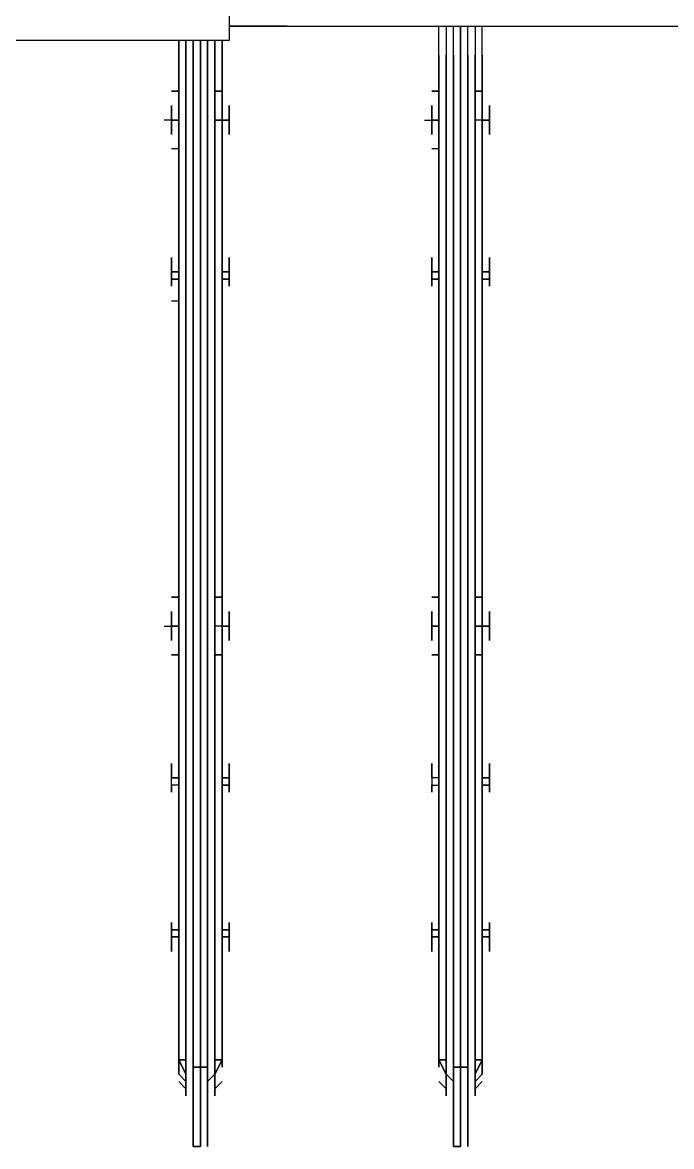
# Model space of a CAD drawing. Header units: metres. Extents: x 529066 to 529519, y 2674144 to 2674419.
# Drawn here: x 529300.723 to 529300.8473, y 2674302.4388 to 2674302.6539 of the extents above; entities that cross this region are included whole.
import ezdxf

# ---------------------------------------------------------------- set-up
doc = ezdxf.new("R2010")
doc.units = ezdxf.units.M
doc.layers.add('IDT', color=7, linetype='Continuous')

# ---------------------------------------------------------------- blocks, each defined once
blk = doc.blocks.new('IDT')
at = {"layer": 'IDT', "color": 0, "lineweight": 25}
for p, q in [((14.295, 10.30483), (14.295, 10.32005)), ((14.295, 10.32005), (14.295, 10.30483)), ((14.29777, 10.32005), (14.29639, 10.32005)), ((14.29639, 10.32005), (14.29639, 10.30483)), ((14.29639, 10.30483), (14.29639, 10.32005)), ((14.29639, 10.32005), (14.29777, 10.32005)), ((14.29777, 10.32005), (14.29639, 10.32005)), ((14.29639, 10.32005), (14.29777, 10.32005)), ((14.29639, 10.30483), (14.29639, 10.32005)), ((14.29639, 10.32005), (14.29639, 10.30483)), ((14.29777, 10.30483), (14.29777, 10.32005)), ((14.29777, 10.32005), (14.29777, 10.30483)), ((14.3448, 10.30483), (14.3448, 10.32005)), ((14.3448, 10.32005), (14.3448, 10.30483)), ((14.34618, 10.30483), (14.34618, 10.32005)), ((14.34618, 10.32005), (14.34618, 10.30483)), ((14.34756, 10.32005), (14.34618, 10.32005)), ((14.34618, 10.32005), (14.34756, 10.32005)), ((14.34756, 10.32005), (14.34618, 10.32005)), ((14.34618, 10.32005), (14.34756, 10.32005)), ((14.34618, 10.30483), (14.34618, 10.32005)), ((14.34618, 10.32005), (14.34618, 10.30483)), ((14.34756, 10.32005), (14.34756, 10.30483)), ((14.34756, 10.30483), (14.34756, 10.32005)), ((14.29362, 10.30898), (14.29224, 10.3076)), ((14.29224, 10.3076), (14.29362, 10.30898)), ((14.29362, 10.30622), (14.29362, 10.31037)), ((14.29362, 10.31037), (14.29362, 10.30898)), ((14.29362, 10.30898), (14.29362, 10.31037)), ((14.29362, 10.31037), (14.29362, 10.30622)), ((14.29915, 10.30622), (14.29915, 10.31037)), ((14.29915, 10.31037), (14.29915, 10.30898)), ((14.29915, 10.30898), (14.29915, 10.31037)), ((14.29915, 10.31037), (14.29915, 10.30622)), ((14.29915, 10.30898), (14.30054, 10.3076)), ((14.30054, 10.3076), (14.29915, 10.30898)), ((14.34341, 10.30898), (14.34203, 10.3076)), ((14.34203, 10.3076), (14.34341, 10.30898)), ((14.34341, 10.30622), (14.34341, 10.31037)), ((14.34341, 10.31037), (14.34341, 10.30898)), ((14.34341, 10.30898), (14.34341, 10.31037)), ((14.34341, 10.31037), (14.34341, 10.30622)), ((14.34895, 10.30622), (14.34895, 10.31037)), ((14.34895, 10.31037), (14.34895, 10.30898)), ((14.34895, 10.30898), (14.34895, 10.31037)), ((14.34895, 10.31037), (14.34895, 10.30622)), ((14.34895, 10.30898), (14.35033, 10.3076)), ((14.35033, 10.3076), (14.34895, 10.30898)), ((14.29362, 10.3076), (14.29224, 10.30622)), ((14.29224, 10.30622), (14.29362, 10.3076)), ((14.29362, 10.30345), (14.29362, 10.3076)), ((14.29362, 10.3076), (14.29362, 10.30345)), ((14.29777, 10.3076), (14.29915, 10.30622)), ((14.29915, 10.30622), (14.29777, 10.3076)), ((14.29915, 10.30345), (14.29915, 10.3076)), ((14.29915, 10.3076), (14.29915, 10.30345)), ((14.34341, 10.30345), (14.34341, 10.3076)), ((14.34341, 10.3076), (14.34341, 10.30345)), ((14.34341, 10.30622), (14.3448, 10.3076)), ((14.3448, 10.3076), (14.34341, 10.30622)), ((14.34895, 10.30345), (14.34895, 10.3076)), ((14.34895, 10.3076), (14.35033, 10.30622)), ((14.35033, 10.30622), (14.34895, 10.3076)), ((14.34895, 10.3076), (14.34895, 10.30345)), ((14.29224, 10.30622), (14.29224, 10.30483)), ((14.29224, 10.30483), (14.29224, 10.30622)), ((14.29224, 10.30345), (14.29362, 10.30622)), ((14.29362, 10.30622), (14.29224, 10.30345)), ((14.29224, 10.30207), (14.29224, 10.30483)), ((14.29224, 10.30483), (14.29224, 10.30207)), ((14.29639, 10.30483), (14.295, 10.30483)), ((14.295, 10.30483), (14.295, 10.10566)), ((14.295, 10.11119), (14.295, 10.30483)), ((14.295, 10.30483), (14.29639, 10.30483)), ((14.29777, 10.30483), (14.29639, 10.30483)), ((14.29639, 10.30483), (14.29777, 10.30483)), ((14.29777, 10.30483), (14.29639, 10.30483)), ((14.29639, 10.30483), (14.29777, 10.30483)), ((14.29639, 10.11119), (14.29639, 10.30483)), ((14.29639, 10.30483), (14.29639, 10.11119)), ((14.29639, 10.10566), (14.29639, 10.30483)), ((14.29639, 10.30483), (14.29639, 10.10566)), ((14.29777, 10.11119), (14.29777, 10.30483)), ((14.29777, 10.30483), (14.29777, 10.10566)), ((14.30054, 10.30345), (14.29915, 10.30622)), ((14.29915, 10.30622), (14.30054, 10.30345)), ((14.29915, 10.30622), (14.29915, 10.30483)), ((14.29915, 10.30483), (14.29915, 10.30622)), ((14.30054, 10.30207), (14.30054, 10.30483)), ((14.30054, 10.30483), (14.30054, 10.30207)), ((14.34203, 10.30345), (14.34341, 10.30622)), ((14.34341, 10.30622), (14.34203, 10.30345)), ((14.34203, 10.30483), (14.34203, 10.30207)), ((14.34203, 10.30207), (14.34203, 10.30483)), ((14.34341, 10.30483), (14.34341, 10.30622)), ((14.34341, 10.30622), (14.34341, 10.30483)), ((14.34618, 10.30483), (14.3448, 10.30483)), ((14.3448, 10.30483), (14.34618, 10.30483)), ((14.3448, 10.30483), (14.3448, 10.10843)), ((14.3448, 10.10843), (14.3448, 10.30483)), ((14.34756, 10.30483), (14.34618, 10.30483)), ((14.34618, 10.30483), (14.34756, 10.30483)), ((14.34618, 10.30483), (14.34756, 10.30483)), ((14.34756, 10.30483), (14.34618, 10.30483)), ((14.34618, 10.10843), (14.34618, 10.30483)), ((14.34618, 10.30483), (14.34618, 10.10843)), ((14.34618, 10.10843), (14.34618, 10.30483)), ((14.34618, 10.30483), (14.34618, 10.10843)), ((14.34756, 10.30483), (14.34756, 10.10843)), ((14.34756, 10.10843), (14.34756, 10.30483)), ((14.35033, 10.30345), (14.34895, 10.30622)), ((14.34895, 10.30622), (14.35033, 10.30345)), ((14.35033, 10.30622), (14.35033, 10.30483)), ((14.35033, 10.30483), (14.35033, 10.30622)), ((14.35033, 10.30483), (14.35033, 10.30207)), ((14.35033, 10.30207), (14.35033, 10.30483)), ((14.29362, 10.30345), (14.29224, 10.30345)), ((14.29224, 10.30345), (14.29362, 10.30345)), ((14.29362, 10.10566), (14.29362, 10.30345)), ((14.29362, 10.30345), (14.29362, 10.11119)), ((14.29915, 10.10566), (14.29915, 10.30345)), ((14.29915, 10.30345), (14.30054, 10.30345)), ((14.30054, 10.30345), (14.29915, 10.30345)), ((14.29915, 10.30345), (14.29915, 10.11119)), ((14.34203, 10.30345), (14.34341, 10.30345)), ((14.34341, 10.30345), (14.34203, 10.30345)), ((14.34341, 10.30345), (14.34341, 10.10843)), ((14.34341, 10.10843), (14.34341, 10.30345)), ((14.34895, 10.30345), (14.35033, 10.30345)), ((14.35033, 10.30345), (14.34895, 10.30345)), ((14.34895, 10.10843), (14.34895, 10.30345)), ((14.34895, 10.30345), (14.34895, 10.10843)), ((14.29224, 10.11119), (14.29224, 10.30207)), ((14.29224, 10.30207), (14.29224, 10.10566)), ((14.30054, 10.11119), (14.30054, 10.30207)), ((14.30054, 10.30207), (14.30054, 10.10566)), ((14.34203, 10.30207), (14.34203, 10.10843)), ((14.34203, 10.10843), (14.34203, 10.30207)), ((14.35033, 10.30207), (14.35033, 10.10843)), ((14.35033, 10.10843), (14.35033, 10.30207)), ((14.29224, 10.2827), (14.29224, 10.28409)), ((14.29224, 10.28409), (14.29224, 10.2827)), ((14.29224, 10.27994), (14.29224, 10.28409)), ((14.29224, 10.28409), (14.29224, 10.27994)), ((14.30054, 10.28409), (14.30054, 10.27994)), ((14.30054, 10.27994), (14.30054, 10.28409)), ((14.30054, 10.28409), (14.30054, 10.2827)), ((14.30054, 10.2827), (14.30054, 10.28409)), ((14.34203, 10.2827), (14.34203, 10.28409)), ((14.34203, 10.28409), (14.34203, 10.2827)), ((14.34203, 10.27994), (14.34203, 10.28409)), ((14.34203, 10.28409), (14.34203, 10.27994)), ((14.35033, 10.27855), (14.35033, 10.28409)), ((14.35033, 10.28409), (14.35033, 10.2827)), ((14.35033, 10.2827), (14.35033, 10.28409)), ((14.35033, 10.28409), (14.35033, 10.27855)), ((14.29085, 10.27994), (14.29085, 10.2827)), ((14.29085, 10.2827), (14.29085, 10.27994)), ((14.30192, 10.2827), (14.30192, 10.27994)), ((14.30192, 10.27994), (14.30192, 10.2827)), ((14.34065, 10.2827), (14.34065, 10.27994)), ((14.34065, 10.27994), (14.34065, 10.2827)), ((14.35171, 10.2827), (14.35171, 10.27994)), ((14.35171, 10.27994), (14.35171, 10.2827)), ((14.29085, 10.27994), (14.29224, 10.27994)), ((14.29224, 10.27994), (14.29085, 10.27994)), ((14.29085, 10.27994), (14.29085, 10.27855)), ((14.29085, 10.27855), (14.29085, 10.27994)), ((14.29224, 10.27855), (14.29224, 10.27994)), ((14.29224, 10.27994), (14.29224, 10.27855)), ((14.30054, 10.27994), (14.30054, 10.27855)), ((14.30054, 10.27855), (14.30054, 10.27994)), ((14.30192, 10.27994), (14.30054, 10.27994)), ((14.30054, 10.27994), (14.30192, 10.27994)), ((14.30192, 10.27855), (14.30192, 10.27994)), ((14.30192, 10.27994), (14.30192, 10.27855)), ((14.34203, 10.27994), (14.34065, 10.27994)), ((14.34065, 10.27994), (14.34065, 10.27855)), ((14.34065, 10.27855), (14.34065, 10.27994)), ((14.34065, 10.27994), (14.34203, 10.27994)), ((14.34203, 10.27855), (14.34203, 10.27994)), ((14.34203, 10.27994), (14.34203, 10.27855)), ((14.35033, 10.27994), (14.35171, 10.27994)), ((14.35171, 10.27994), (14.35033, 10.27994)), ((14.35171, 10.27994), (14.35171, 10.27855)), ((14.35171, 10.27855), (14.35171, 10.27994)), ((14.29224, 10.27855), (14.29085, 10.27855)), ((14.29085, 10.27855), (14.29085, 10.27717)), ((14.29085, 10.27717), (14.29085, 10.27855)), ((14.29085, 10.27855), (14.29224, 10.27855)), ((14.29224, 10.27855), (14.29224, 10.2744)), ((14.29224, 10.2744), (14.29224, 10.27855)), ((14.29224, 10.27579), (14.29224, 10.27717)), ((14.29224, 10.27717), (14.29224, 10.27579)), ((14.30054, 10.27855), (14.30192, 10.27855)), ((14.30192, 10.27855), (14.30054, 10.27855)), ((14.30054, 10.27855), (14.30054, 10.2744)), ((14.30054, 10.2744), (14.30054, 10.27855)), ((14.30054, 10.27855), (14.30192, 10.27855)), ((14.30054, 10.27717), (14.30054, 10.27579)), ((14.30054, 10.27579), (14.30054, 10.27717)), ((14.30192, 10.27855), (14.30192, 10.27717)), ((14.30192, 10.27717), (14.30192, 10.27855)), ((14.34203, 10.27855), (14.34065, 10.27855)), ((14.34065, 10.27855), (14.34065, 10.27717)), ((14.34065, 10.27717), (14.34065, 10.27855)), ((14.34065, 10.27855), (14.34203, 10.27855)), ((14.34203, 10.27855), (14.34203, 10.2744)), ((14.34203, 10.2744), (14.34203, 10.27855)), ((14.34203, 10.27579), (14.34203, 10.27717)), ((14.34203, 10.27717), (14.34203, 10.27579)), ((14.35171, 10.27855), (14.35033, 10.27855)), ((14.35033, 10.27855), (14.35033, 10.2744)), ((14.35033, 10.2744), (14.35033, 10.27855)), ((14.35033, 10.27855), (14.35171, 10.27855)), ((14.35171, 10.27855), (14.35033, 10.27855)), ((14.35033, 10.27855), (14.35171, 10.27855)), ((14.35033, 10.27717), (14.35033, 10.27579)), ((14.35033, 10.27579), (14.35033, 10.27717)), ((14.35171, 10.27855), (14.35171, 10.27717)), ((14.35171, 10.27717), (14.35171, 10.27855)), ((14.29224, 10.25089), (14.29224, 10.25504)), ((14.29224, 10.25504), (14.29224, 10.24951)), ((14.30054, 10.25089), (14.30054, 10.25504)), ((14.30054, 10.25504), (14.30054, 10.25089)), ((14.34203, 10.25089), (14.34203, 10.25504)), ((14.34203, 10.25504), (14.34203, 10.24951)), ((14.35033, 10.25504), (14.35033, 10.25089)), ((14.35033, 10.25089), (14.35033, 10.25504)), ((14.29224, 10.25227), (14.29224, 10.25366)), ((14.29224, 10.25366), (14.29224, 10.25227)), ((14.30054, 10.25366), (14.30054, 10.25227)), ((14.30054, 10.25227), (14.30054, 10.25366)), ((14.34203, 10.25227), (14.34203, 10.25366)), ((14.34203, 10.25366), (14.34203, 10.25227)), ((14.35033, 10.25366), (14.35033, 10.25227)), ((14.35033, 10.25227), (14.35033, 10.25366)), ((14.29085, 10.25227), (14.29085, 10.25089)), ((14.29085, 10.25089), (14.29085, 10.25227)), ((14.29224, 10.25089), (14.29085, 10.25089)), ((14.29085, 10.25089), (14.29085, 10.24951)), ((14.29085, 10.24951), (14.29085, 10.25089)), ((14.29085, 10.25089), (14.29224, 10.25089)), ((14.29224, 10.24951), (14.29224, 10.25089)), ((14.30054, 10.25089), (14.30054, 10.24951)), ((14.30192, 10.25089), (14.30054, 10.25089)), ((14.30054, 10.25089), (14.30054, 10.24951)), ((14.30192, 10.25089), (14.30054, 10.25089)), ((14.30192, 10.25089), (14.30192, 10.25227)), ((14.30192, 10.25227), (14.30192, 10.25089)), ((14.30192, 10.24951), (14.30192, 10.25089)), ((14.30192, 10.24951), (14.30192, 10.25089)), ((14.34065, 10.25227), (14.34065, 10.25089)), ((14.34065, 10.25089), (14.34065, 10.25227)), ((14.34065, 10.25089), (14.34203, 10.25089)), ((14.34203, 10.25089), (14.34065, 10.25089)), ((14.34065, 10.25089), (14.34065, 10.24951)), ((14.34065, 10.24951), (14.34065, 10.25089)), ((14.34203, 10.24951), (14.34203, 10.25089)), ((14.35033, 10.25089), (14.35171, 10.25089)), ((14.35033, 10.24951), (14.35033, 10.25089)), ((14.35033, 10.24951), (14.35033, 10.25089)), ((14.35033, 10.25089), (14.35171, 10.25089)), ((14.35171, 10.25227), (14.35171, 10.25089)), ((14.35171, 10.25089), (14.35171, 10.25227)), ((14.35171, 10.25089), (14.35171, 10.24951)), ((14.35171, 10.25089), (14.35171, 10.24951)), ((14.29224, 10.24951), (14.29085, 10.24951)), ((14.29085, 10.24951), (14.29085, 10.24674)), ((14.29085, 10.24674), (14.29085, 10.24951)), ((14.29085, 10.24951), (14.29224, 10.24951)), ((14.29224, 10.24951), (14.29224, 10.24536)), ((14.29224, 10.24536), (14.29224, 10.24951)), ((14.30054, 10.24951), (14.30054, 10.24536)), ((14.30054, 10.24536), (14.30054, 10.24951)), ((14.30054, 10.24951), (14.30192, 10.24951)), ((14.30054, 10.24951), (14.30192, 10.24951)), ((14.30192, 10.24951), (14.30192, 10.24674)), ((14.30192, 10.24674), (14.30192, 10.24951)), ((14.34203, 10.24951), (14.34065, 10.24951)), ((14.34065, 10.24951), (14.34065, 10.24674)), ((14.34065, 10.24674), (14.34065, 10.24951)), ((14.34065, 10.24951), (14.34203, 10.24951)), ((14.34203, 10.24951), (14.34203, 10.24536)), ((14.34203, 10.24536), (14.34203, 10.24951)), ((14.35033, 10.24536), (14.35033, 10.24951)), ((14.35033, 10.24951), (14.35171, 10.24951)), ((14.35171, 10.24951), (14.35033, 10.24951)), ((14.35033, 10.24951), (14.35033, 10.24536)), ((14.35171, 10.24951), (14.35033, 10.24951)), ((14.35171, 10.24951), (14.35171, 10.24674)), ((14.35171, 10.24674), (14.35171, 10.24951)), ((14.29224, 10.24536), (14.29224, 10.24674)), ((14.29224, 10.24674), (14.29224, 10.24536)), ((14.30054, 10.24674), (14.30054, 10.24536)), ((14.30054, 10.24536), (14.30054, 10.24674)), ((14.34203, 10.24536), (14.34203, 10.24674)), ((14.34203, 10.24674), (14.34203, 10.24536)), ((14.35033, 10.24536), (14.35033, 10.24674)), ((14.35033, 10.24674), (14.35033, 10.24536)), ((14.29362, 10.22599), (14.29224, 10.22599)), ((14.29224, 10.22599), (14.29362, 10.22599)), ((14.30192, 10.22599), (14.30054, 10.22599)), ((14.30054, 10.22599), (14.30192, 10.22599)), ((14.34341, 10.22599), (14.34203, 10.22599)), ((14.34203, 10.22599), (14.34341, 10.22599)), ((14.35171, 10.22599), (14.35033, 10.22599)), ((14.35033, 10.22599), (14.35171, 10.22599)), ((14.29085, 10.22046), (14.29085, 10.22323)), ((14.29085, 10.22323), (14.29085, 10.22046)), ((14.29224, 10.22323), (14.29224, 10.22461)), ((14.29224, 10.22461), (14.29224, 10.22323)), ((14.29224, 10.22046), (14.29224, 10.22461)), ((14.29224, 10.22461), (14.29224, 10.22046)), ((14.30054, 10.22046), (14.30054, 10.22461)), ((14.30054, 10.22461), (14.30054, 10.22323)), ((14.30054, 10.22323), (14.30054, 10.22461)), ((14.30054, 10.22461), (14.30054, 10.22046)), ((14.30192, 10.22323), (14.30192, 10.22046)), ((14.30192, 10.22046), (14.30192, 10.22323)), ((14.34065, 10.22323), (14.34065, 10.22046)), ((14.34065, 10.22046), (14.34065, 10.22323)), ((14.34203, 10.22046), (14.34203, 10.22461)), ((14.34203, 10.22461), (14.34203, 10.22323)), ((14.34203, 10.22323), (14.34203, 10.22461)), ((14.34203, 10.22461), (14.34203, 10.22046)), ((14.35033, 10.22461), (14.35033, 10.22323)), ((14.35033, 10.22323), (14.35033, 10.22461)), ((14.35033, 10.22046), (14.35033, 10.22461)), ((14.35033, 10.22461), (14.35033, 10.22046)), ((14.35171, 10.22046), (14.35171, 10.22323)), ((14.35171, 10.22323), (14.35171, 10.22046)), ((14.29085, 10.22046), (14.29224, 10.22046)), ((14.29224, 10.22046), (14.29085, 10.22046)), ((14.29085, 10.22046), (14.29224, 10.22046)), ((14.29224, 10.22046), (14.29085, 10.22046)), ((14.29085, 10.22046), (14.29085, 10.21769)), ((14.29085, 10.21769), (14.29085, 10.22046)), ((14.29085, 10.22046), (14.29224, 10.22046)), ((14.29224, 10.22046), (14.29362, 10.22046)), ((14.29362, 10.22046), (14.29224, 10.22046)), ((14.29224, 10.22046), (14.29224, 10.21631)), ((14.29224, 10.21631), (14.29224, 10.22046)), ((14.30054, 10.22046), (14.30054, 10.21631)), ((14.30054, 10.21631), (14.30054, 10.22046)), ((14.30054, 10.22046), (14.30192, 10.22046)), ((14.30192, 10.22046), (14.30054, 10.22046)), ((14.30054, 10.22046), (14.30192, 10.22046)), ((14.30192, 10.22046), (14.30054, 10.22046)), ((14.30054, 10.22046), (14.30192, 10.22046)), ((14.30192, 10.22046), (14.30054, 10.22046)), ((14.30054, 10.22046), (14.30192, 10.22046)), ((14.30192, 10.22046), (14.30192, 10.21769)), ((14.30192, 10.21769), (14.30192, 10.22046)), ((14.34203, 10.22046), (14.34065, 10.22046)), ((14.34065, 10.22046), (14.34203, 10.22046)), ((14.34203, 10.22046), (14.34065, 10.22046)), ((14.34065, 10.22046), (14.34065, 10.21769)), ((14.34065, 10.21769), (14.34065, 10.22046)), ((14.34065, 10.22046), (14.34203, 10.22046)), ((14.34203, 10.22046), (14.34203, 10.21631)), ((14.34203, 10.21631), (14.34203, 10.22046)), ((14.34203, 10.22046), (14.34341, 10.22046)), ((14.35171, 10.22046), (14.35033, 10.22046)), ((14.35033, 10.22046), (14.35171, 10.22046)), ((14.35171, 10.22046), (14.35033, 10.22046)), ((14.35033, 10.21631), (14.35033, 10.22046)), ((14.35033, 10.22046), (14.35171, 10.22046)), ((14.35171, 10.22046), (14.35033, 10.22046)), ((14.35033, 10.22046), (14.35033, 10.21631)), ((14.35309, 10.22046), (14.35171, 10.22046)), ((14.35171, 10.22046), (14.35171, 10.21769)), ((14.35171, 10.21769), (14.35171, 10.22046)), ((14.29224, 10.21631), (14.29224, 10.21769)), ((14.29224, 10.21769), (14.29224, 10.21631)), ((14.30054, 10.21631), (14.30054, 10.21769)), ((14.30054, 10.21769), (14.30054, 10.21631)), ((14.34203, 10.21631), (14.34203, 10.21769)), ((14.34203, 10.21769), (14.34203, 10.21631)), ((14.35033, 10.21769), (14.35033, 10.21631)), ((14.35033, 10.21631), (14.35033, 10.21769)), ((14.29362, 10.21493), (14.29224, 10.21493)), ((14.29224, 10.21493), (14.29362, 10.21493)), ((14.30192, 10.21493), (14.30054, 10.21493)), ((14.30054, 10.21493), (14.30192, 10.21493)), ((14.34341, 10.21493), (14.34203, 10.21493)), ((14.34203, 10.21493), (14.34341, 10.21493)), ((14.35171, 10.21493), (14.35033, 10.21493)), ((14.35033, 10.21493), (14.35171, 10.21493)), ((14.29224, 10.15269), (14.29224, 10.15822)), ((14.29224, 10.15822), (14.29224, 10.15269)), ((14.29224, 10.15545), (14.29224, 10.15684)), ((14.29224, 10.15684), (14.29224, 10.15545)), ((14.30054, 10.15822), (14.30054, 10.15269)), ((14.30054, 10.15407), (14.30054, 10.15822)), ((14.30054, 10.15684), (14.30054, 10.15545)), ((14.30054, 10.15545), (14.30054, 10.15684)), ((14.34203, 10.15269), (14.34203, 10.15822)), ((14.34203, 10.15822), (14.34203, 10.15269)), ((14.34203, 10.15545), (14.34203, 10.15684)), ((14.34203, 10.15684), (14.34203, 10.15545)), ((14.35171, 10.15822), (14.35033, 10.15822)), ((14.35033, 10.15822), (14.35033, 10.15407)), ((14.35033, 10.15407), (14.35033, 10.15822)), ((14.35033, 10.15684), (14.35033, 10.15545)), ((14.35033, 10.15545), (14.35033, 10.15684)), ((14.29085, 10.15545), (14.29085, 10.15407)), ((14.29085, 10.15407), (14.29085, 10.15545)), ((14.29224, 10.15407), (14.29085, 10.15407)), ((14.29085, 10.15407), (14.29085, 10.15269)), ((14.29085, 10.15269), (14.29085, 10.15407)), ((14.29085, 10.15407), (14.29224, 10.15407)), ((14.30192, 10.15407), (14.30054, 10.15407)), ((14.30054, 10.15407), (14.30192, 10.15407)), ((14.30054, 10.15269), (14.30054, 10.15407)), ((14.30192, 10.15545), (14.30192, 10.15407)), ((14.30192, 10.15407), (14.30192, 10.15545)), ((14.30192, 10.15269), (14.30192, 10.15407)), ((14.30192, 10.15407), (14.30192, 10.15269)), ((14.34065, 10.15545), (14.34065, 10.15407)), ((14.34065, 10.15407), (14.34065, 10.15545)), ((14.34203, 10.15407), (14.34065, 10.15407)), ((14.34065, 10.15407), (14.34065, 10.15269)), ((14.34065, 10.15269), (14.34065, 10.15407)), ((14.34065, 10.15407), (14.34203, 10.15407)), ((14.35033, 10.15407), (14.35033, 10.15269)), ((14.35171, 10.15407), (14.35033, 10.15407)), ((14.35033, 10.15269), (14.35033, 10.15407)), ((14.35033, 10.15407), (14.35171, 10.15407)), ((14.35171, 10.15545), (14.35171, 10.15407)), ((14.35171, 10.15407), (14.35171, 10.15545)), ((14.35171, 10.15269), (14.35171, 10.15407)), ((14.35171, 10.15407), (14.35171, 10.15269)), ((14.29224, 10.15269), (14.29085, 10.15269)), ((14.29085, 10.15269), (14.29085, 10.14992)), ((14.29085, 10.14992), (14.29085, 10.15269)), ((14.29085, 10.15269), (14.29224, 10.15269)), ((14.29224, 10.15269), (14.29224, 10.14854)), ((14.29224, 10.14854), (14.29224, 10.15269)), ((14.30054, 10.15269), (14.30192, 10.15269)), ((14.30054, 10.15269), (14.30054, 10.14854)), ((14.30054, 10.14854), (14.30054, 10.15269)), ((14.30054, 10.15269), (14.30192, 10.15269)), ((14.30192, 10.15269), (14.30054, 10.15269)), ((14.30192, 10.15269), (14.30192, 10.14992)), ((14.30192, 10.14992), (14.30192, 10.15269)), ((14.34203, 10.15269), (14.34065, 10.15269)), ((14.34065, 10.15269), (14.34065, 10.14992)), ((14.34065, 10.14992), (14.34065, 10.15269)), ((14.34065, 10.15269), (14.34203, 10.15269)), ((14.34203, 10.15269), (14.34203, 10.14854)), ((14.34203, 10.14854), (14.34203, 10.15269)), ((14.35033, 10.14854), (14.35033, 10.15269)), ((14.35033, 10.15269), (14.35171, 10.15269)), ((14.35171, 10.15269), (14.35033, 10.15269)), ((14.35033, 10.15269), (14.35033, 10.14854)), ((14.35033, 10.15269), (14.35171, 10.15269)), ((14.35171, 10.15269), (14.35171, 10.14992)), ((14.35171, 10.14992), (14.35171, 10.15269)), ((14.29224, 10.14854), (14.29224, 10.14992)), ((14.29224, 10.14992), (14.29224, 10.14854)), ((14.30054, 10.14854), (14.30054, 10.14992)), ((14.30054, 10.14992), (14.30054, 10.14854)), ((14.34203, 10.14854), (14.34203, 10.14992)), ((14.34203, 10.14992), (14.34203, 10.14854)), ((14.35033, 10.14854), (14.35033, 10.14992)), ((14.35033, 10.14992), (14.35033, 10.14854)), ((14.29224, 10.12364), (14.29224, 10.12917)), ((14.29224, 10.12917), (14.29224, 10.11949)), ((14.30054, 10.12364), (14.30054, 10.12917)), ((14.30054, 10.12917), (14.30192, 10.12917)), ((14.30054, 10.12917), (14.30054, 10.12364)), ((14.34203, 10.12364), (14.34203, 10.12917)), ((14.34203, 10.12917), (14.34203, 10.12364)), ((14.35033, 10.12917), (14.35171, 10.12917)), ((14.35033, 10.12364), (14.35033, 10.12917)), ((14.35033, 10.12917), (14.35033, 10.12364)), ((14.29085, 10.12364), (14.29085, 10.12641)), ((14.29085, 10.12641), (14.29085, 10.12364)), ((14.29224, 10.12641), (14.29224, 10.12779)), ((14.29224, 10.12779), (14.29224, 10.12641)), ((14.30054, 10.12779), (14.30054, 10.12641)), ((14.30054, 10.12641), (14.30054, 10.12779)), ((14.30192, 10.12364), (14.30192, 10.12641)), ((14.30192, 10.12641), (14.30192, 10.12364)), ((14.34065, 10.12364), (14.34065, 10.12641)), ((14.34065, 10.12641), (14.34065, 10.12364)), ((14.34203, 10.12641), (14.34203, 10.12779)), ((14.34203, 10.12779), (14.34203, 10.12641)), ((14.35033, 10.12779), (14.35033, 10.12641)), ((14.35033, 10.12641), (14.35033, 10.12779)), ((14.35171, 10.12364), (14.35171, 10.12641)), ((14.35171, 10.12641), (14.35171, 10.12364)), ((14.29085, 10.12364), (14.29224, 10.12364)), ((14.29224, 10.12364), (14.29085, 10.12364)), ((14.29085, 10.12364), (14.29085, 10.12087)), ((14.29085, 10.12087), (14.29085, 10.12364)), ((14.29085, 10.12364), (14.29224, 10.12364)), ((14.29224, 10.12364), (14.29085, 10.12364)), ((14.29224, 10.11949), (14.29224, 10.12364)), ((14.29224, 10.12364), (14.29362, 10.12364)), ((14.30054, 10.11949), (14.30054, 10.12364)), ((14.30054, 10.12364), (14.30192, 10.12364)), ((14.30192, 10.12364), (14.30054, 10.12364)), ((14.30054, 10.12364), (14.30192, 10.12364)), ((14.30192, 10.12364), (14.30054, 10.12364)), ((14.30054, 10.12364), (14.30054, 10.11949)), ((14.30192, 10.12364), (14.30054, 10.12364)), ((14.30054, 10.12364), (14.30192, 10.12364)), ((14.30192, 10.12364), (14.30054, 10.12364)), ((14.30192, 10.12364), (14.30192, 10.12087)), ((14.30192, 10.12087), (14.30192, 10.12364)), ((14.3033, 10.12364), (14.30192, 10.12364)), ((14.34203, 10.12364), (14.34065, 10.12364)), ((14.34065, 10.12364), (14.34203, 10.12364)), ((14.34203, 10.12364), (14.34065, 10.12364)), ((14.34065, 10.12364), (14.34065, 10.12087)), ((14.34065, 10.12087), (14.34065, 10.12364)), ((14.34065, 10.12364), (14.34203, 10.12364)), ((14.34203, 10.12364), (14.34203, 10.11949)), ((14.34203, 10.11949), (14.34203, 10.12364)), ((14.34203, 10.12364), (14.34341, 10.12364)), ((14.34341, 10.12364), (14.34203, 10.12364)), ((14.35171, 10.12364), (14.35033, 10.12364)), ((14.35033, 10.12364), (14.35171, 10.12364)), ((14.35033, 10.11949), (14.35033, 10.12364)), ((14.35033, 10.12364), (14.35171, 10.12364)), ((14.35171, 10.12364), (14.35033, 10.12364)), ((14.35033, 10.12364), (14.35171, 10.12364)), ((14.35171, 10.12364), (14.35033, 10.12364)), ((14.35033, 10.12364), (14.35033, 10.11949)), ((14.35171, 10.12364), (14.35033, 10.12364)), ((14.35171, 10.12364), (14.35033, 10.12364)), ((14.35171, 10.12364), (14.35171, 10.12087)), ((14.35171, 10.12087), (14.35171, 10.12364)), ((14.35171, 10.12364), (14.35309, 10.12364)), ((14.29224, 10.11949), (14.29224, 10.12087)), ((14.29224, 10.12087), (14.29224, 10.11949)), ((14.30054, 10.11949), (14.30054, 10.12087)), ((14.30054, 10.12087), (14.30054, 10.11949)), ((14.34203, 10.11949), (14.34203, 10.12087)), ((14.34203, 10.12087), (14.34203, 10.11949)), ((14.35033, 10.11949), (14.35033, 10.12087)), ((14.35033, 10.12087), (14.35033, 10.11949)), ((14.29362, 10.11811), (14.29224, 10.11811)), ((14.29224, 10.11811), (14.29362, 10.11811)), ((14.30192, 10.11811), (14.30054, 10.11811)), ((14.30054, 10.11811), (14.30192, 10.11811)), ((14.34341, 10.11811), (14.34203, 10.11811)), ((14.34203, 10.11811), (14.34341, 10.11811)), ((14.35171, 10.11811), (14.35033, 10.11811)), ((14.35033, 10.11811), (14.35171, 10.11811)), ((14.34065, 10.01299), (14.34065, 10.10843)), ((14.34065, 10.10843), (14.44023, 10.10843)), ((14.34065, 10.10566), (13.87591, 10.10566)), ((14.32958, 10.10566), (14.34065, 10.10566))]:
    blk.add_line(p, q, dxfattribs=at)

msp = doc.modelspace()

# ---------------------------------------------------------------- block references
at = {"layer": 'IDT', "color": 8, "rotation": 180}
msp.add_blockref('IDT', (529315.10328, 2674312.75885), dxfattribs=at)

doc.saveas('drawing.dxf')
